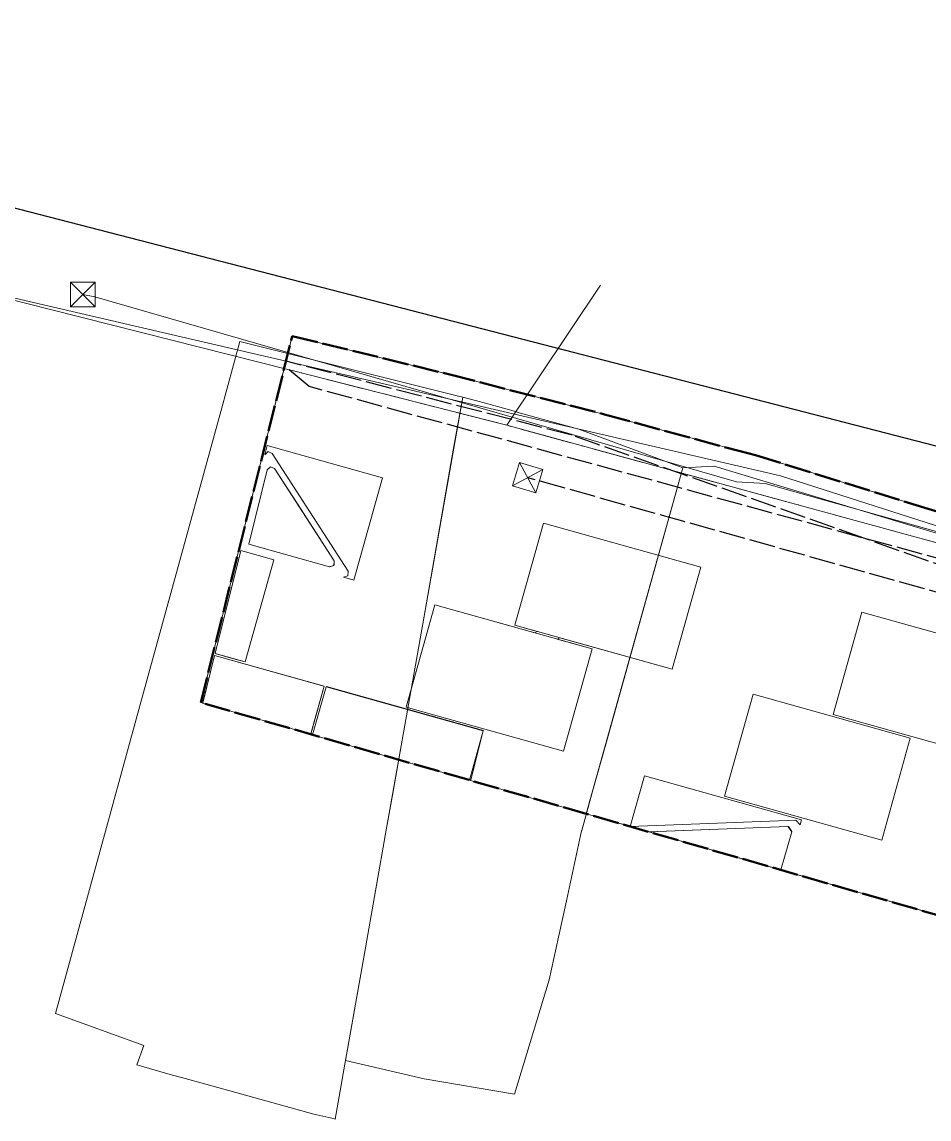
# Model space of a CAD drawing. Header units: metres. Extents: x 105014 to 106600, y 111320 to 118425.
# Drawn here: x 105997.5 to 106041.9, y 115687.2 to 115740.9 of the extents above; entities that cross this region are included whole.
import ezdxf

# ---------------------------------------------------------------- set-up
doc = ezdxf.new("R2010")
doc.units = ezdxf.units.M
doc.linetypes.add('DASHDOT', pattern=[3.556, 2.54, -0.508, 0, -0.508])
doc.linetypes.add('DASHED', pattern=[1.524, 1.27, -0.254])
for name, color, linetype, lineweight in [('00-BASE-LIMITE', 7, 'DASHED', 50), ('00-BASE-UE', 42, 'DASHED', 25), ('20-EP-ZONA-DURA', 253, 'CONTINUOUS', 13), ('20-EP-ZONA-VERDE', 84, 'CONTINUOUS', 13), ('30-RED-ENEL-NODOS', 11, 'CONTINUOUS', 13), ('30-RED-ENEL-PROY', 1, 'DASHED', 25), ('30-RED-ETB-CAMARA', 151, 'CONTINUOUS', 13), ('30-RED-ETB-EXIST', 145, 'CONTINUOUS', 13), ('30-RED-VANTI-EXIST', 52, 'CONTINUOUS', 13), ('30-RED-VANTI-PROY', 2, 'DASHED', 25), ('30-RED-VANTI-RETIRO', 8, 'DASHDOT', 13), ('35-RH-ACUE-MENOR-EXIST', 151, 'CONTINUOUS', 13), ('35-RH-ACUE-MENOR-PROY', 5, 'DASHED', 25), ('35-RH-PLUV-COLECTOR', 96, 'CONTINUOUS', 30), ('60-PREDIAL-LOTE', 42, 'CONTINUOUS', 13)]:
    doc.layers.add(name, color=color, linetype=linetype, lineweight=lineweight)

# ---------------------------------------------------------------- blocks, each defined once
blk = doc.blocks.new('CAM_ETB_GEN')
for p, q in [((-0.6, -0.6), (0.6, 0.6)), ((-0.6, 0.6), (0.6, -0.6))]:
    blk.add_line(p, q)
blk.add_lwpolyline([(-0.6, -0.6), (0.6, -0.6), (0.6, 0.6), (-0.6, 0.6)], close=True)
blk = doc.blocks.new('CAJA_ENEL')
for p, q in [((-0.6, -0.6), (0.6, 0.6)), ((-0.6, 0.6), (0.6, -0.6))]:
    blk.add_line(p, q)
blk.add_lwpolyline([(-0.6, -0.6), (0.6, -0.6), (0.6, 0.6), (-0.6, 0.6)], close=True)

msp = doc.modelspace()

# ---------------------------------------------------------------- linework, layer by layer
at = {"layer": '00-BASE-LIMITE'}
msp.add_lwpolyline([(106054.5307, 115693.6321), (106006.2405, 115707.5657), (106010.7261, 115725.5245), (106018.4411, 115723.6401), (106026.0373, 115721.6871), (106032.6713, 115719.8785), (106033.4359, 115719.6831), (106041.8873, 115717.0559), (106043.1223, 115716.6957)], dxfattribs=at)
at = {"layer": '00-BASE-UE'}
msp.add_lwpolyline([(106054.5307, 115693.6321), (106006.2405, 115707.5657), (106010.7261, 115725.5245), (106018.4411, 115723.6401), (106026.0373, 115721.6871), (106032.6713, 115719.8785), (106033.4359, 115719.6831), (106041.8873, 115717.0559), (106043.1223, 115716.6957)], dxfattribs=at)
at = {"layer": '20-EP-ZONA-DURA'}
msp.add_lwpolyline([(106042.8557, 115697.0008), (106034.6743, 115699.3614), (106035.2135, 115701.2299), (106035.2161, 115701.2419), (106035.0429, 115701.4825), (106035.0133, 115701.4832), (106028.2185, 115701.2269), (106028.2101, 115701.2266), (106027.2902, 115701.492), (106027.2902, 115701.492), (106035.4133, 115701.7991), (106035.619, 115701.568), (106035.6875, 115701.8095), (106027.9841, 115703.9683), (106027.2902, 115701.492), (106019.4115, 115703.7653), (106019.4204, 115703.7972), (106019.4757, 115703.7813), (106020.0883, 115706.1809), (106020.0911, 115706.1903), (106012.4027, 115708.3489), (106012.399, 115708.3356), (106012.3851, 115708.3395), (106011.7247, 115705.9833), (106011.6287, 115706.011), (106011.6351, 115706.0336), (106011.6399, 115706.0323), (106011.7849, 115706.5681), (106012.2889, 115708.3667), (106012.273, 115708.3724), (106011.687, 115708.5353), (106006.9193, 115709.8713), (106006.5663, 115708.4581), (106006.3298, 115707.5399), (106006.2405, 115707.5657), (106010.7261, 115725.5245), (106018.4411, 115723.6401), (106026.0373, 115721.6871), (106032.6713, 115719.8785), (106033.4359, 115719.6831), (106041.8873, 115717.0559), (106043.1223, 115716.6957)], dxfattribs=at)
for points in [[(106009.7395, 115719.7719), (106013.4595, 115714.0099), (106013.4526, 115713.7829), (106013.238, 115713.7087), (106013.7459, 115713.5663), (106015.1491, 115718.5735), (106009.4891, 115720.1595), (106009.3774, 115719.7123), (106009.539, 115719.8607), (106009.7395, 115719.7719)], [(106012.57, 115714.2085), (106012.7746, 115714.291), (106012.7782, 115714.5121), (106010.9793, 115717.2983), (106009.8627, 115719.0277), (106009.8528, 115719.0408), (106009.6583, 115719.1156), (106009.5032, 115718.9755), (106009.5007, 115718.9677), (106008.5911, 115715.3262), (106008.5903, 115715.3227), (106012.5561, 115714.2113), (106012.57, 115714.2085)], [(106024.0151, 115705.1843), (106025.4183, 115710.1915), (106023.7065, 115710.6712), (106023.8417, 115710.7372), (106029.3451, 115709.1949), (106030.7481, 115714.2021), (106023.0449, 115716.3607), (106021.6417, 115711.3537), (106022.726, 115711.0498), (106022.6184, 115710.9761), (106017.7151, 115712.3501), (106016.3119, 115707.3431), (106024.0151, 115705.1843)], [(106008.4161, 115709.5557), (106009.8193, 115714.5629), (106008.2043, 115715.0155), (106007.4213, 115711.8806), (106006.9411, 115709.9657), (106007.6231, 115709.778), (106008.4161, 115709.5557)], [(106038.6439, 115711.9893), (106037.2409, 115706.9823), (106044.9441, 115704.8235), (106046.3473, 115709.8307), (106038.6439, 115711.9893)], [(106031.9109, 115702.9717), (106039.6141, 115700.8129), (106041.0173, 115705.8201), (106033.3141, 115707.9787), (106031.9109, 115702.9717)]]:
    msp.add_lwpolyline(points, close=True, dxfattribs=at)
at = {"layer": '20-EP-ZONA-VERDE'}
for points in [[(106015.1491, 115718.5735), (106013.7459, 115713.5663), (106013.238, 115713.7087), (106013.4525, 115713.7828), (106013.4595, 115714.0099), (106009.7395, 115719.7719), (106009.5391, 115719.8608), (106009.3774, 115719.7123), (106009.4891, 115720.1595), (106015.1491, 115718.5735)], [(106009.8627, 115719.0277), (106012.7781, 115714.5123), (106012.7709, 115714.2851), (106012.5561, 115714.2113), (106008.5903, 115715.3227), (106009.5007, 115718.9677), (106009.662, 115719.1165), (106009.8627, 115719.0277)], [(106030.7481, 115714.2021), (106029.3451, 115709.1949), (106021.6417, 115711.3537), (106023.0449, 115716.3607), (106030.7481, 115714.2021)], [(106009.8193, 115714.5629), (106008.4161, 115709.5557), (106006.9437, 115709.9683), (106008.2043, 115715.0155), (106009.8193, 115714.5629)], [(106025.4183, 115710.1915), (106024.0151, 115705.1843), (106016.3119, 115707.3431), (106017.7151, 115712.3501), (106025.4183, 115710.1915)], [(106046.3473, 115709.8307), (106044.9441, 115704.8235), (106037.2409, 115706.9823), (106038.6439, 115711.9893), (106046.3473, 115709.8307)], [(106012.2889, 115708.3667), (106011.6287, 115706.0109), (106006.3365, 115707.5379), (106006.9193, 115709.8713), (106012.2889, 115708.3667)], [(106020.0883, 115706.1809), (106019.4115, 115703.7653), (106011.7247, 115705.9833), (106012.3851, 115708.3395), (106020.0883, 115706.1809)], [(106041.0173, 115705.8201), (106039.6141, 115700.8129), (106031.9109, 115702.9717), (106033.3141, 115707.9787), (106041.0173, 115705.8201)], [(106035.6875, 115701.8095), (106035.619, 115701.568), (106035.4133, 115701.7991), (106027.2903, 115701.4921), (106027.9841, 115703.9683), (106035.6875, 115701.8095)], [(106035.2135, 115701.2299), (106034.6743, 115699.3615), (106028.2101, 115701.2267), (106035.0133, 115701.4839), (106035.2135, 115701.2299)]]:
    msp.add_lwpolyline(points, close=True, dxfattribs=at)
at = {"layer": '30-RED-ENEL-PROY'}
msp.add_lwpolyline([(106057.8591, 115708.6167), (106022.2643, 115718.5821)], dxfattribs=at)
at = {"layer": '30-RED-ETB-EXIST'}
msp.add_lwpolyline([(106000.458, 115727.561), (106001.046, 115727.441), (106032.494, 115718.377), (106033.901, 115718.297), (106056.399, 115711.996), (106057.085, 115711.818), (106057.062, 115711.728)], dxfattribs=at)
at = {"layer": '30-RED-VANTI-EXIST'}
for points in [[(106010.5769, 115723.8748), (105993.1743, 115728.2673)], [(106021.2355, 115721.1551), (106025.8279, 115728.0153)], [(106010.6623, 115723.8533), (106010.5769, 115723.8748)], [(106021.2355, 115721.1551), (106010.6623, 115723.8533)], [(106060.7885, 115710.3364), (106038.4925, 115716.4435), (106021.2355, 115721.1551)]]:
    msp.add_lwpolyline(points, dxfattribs=at)
at = {"layer": '30-RED-VANTI-PROY'}
msp.add_lwpolyline([(106060.7021, 115709.6179), (106011.5517, 115723.0515), (106010.5769, 115723.8748)], dxfattribs=at)
at = {"layer": '30-RED-VANTI-RETIRO'}
for points in [[(106021.2355, 115721.1551), (106010.6623, 115723.8533)], [(106060.7885, 115710.3364), (106038.4925, 115716.4435), (106021.2355, 115721.1551)]]:
    msp.add_lwpolyline(points, dxfattribs=at)
at = {"layer": '35-RH-ACUE-MENOR-EXIST'}
for points in [[(105991.98, 115728.57), (106004.58, 115725.65), (106034.66, 115718.67)], [(106034.66, 115718.67), (106056.08, 115711.82)]]:
    msp.add_lwpolyline(points, dxfattribs=at)
at = {"layer": '35-RH-ACUE-MENOR-PROY'}
msp.add_lwpolyline([(106061.003, 115709.5891), (106059.5372, 115709.6555), (106055.0646, 115709.858), (106050.5311, 115711.4564), (106038.742, 115715.618), (106024.4368, 115720.6662), (106010.419, 115724.2951)], dxfattribs=at)
at = {"layer": '35-RH-PLUV-COLECTOR'}
msp.add_lwpolyline([(106053.1672, 115717.3161), (105961.7495, 115740.9194)], dxfattribs=at)
at = {"layer": '60-PREDIAL-LOTE'}
for points in [[(106013.172, 115689.0849), (106012.8321, 115687.153), (106012.662, 115687.1928), (106011.7813, 115687.3988), (106006.4933, 115688.8597), (106005.3004, 115689.1893), (106004.8577, 115689.3115), (106003.1149, 115689.8127), (106003.4488, 115690.7553), (105999.1198, 115692.3254), (106001.5706, 115701.2539), (106003.078, 115706.7447), (106007.2197, 115721.8241), (106008.1632, 115725.2577), (106018.8759, 115722.5816), (106019.0792, 115722.5308), (106017.1187, 115711.427), (106016.1102, 115705.7184), (106015.6348, 115703.0277), (106015.3488, 115701.4086), (106014.264, 115695.2674), (106013.1761, 115689.1083), (106013.172, 115689.0849)], [(106023.3169, 115693.9831), (106021.6229, 115688.3718), (106017.191, 115689.1296), (106013.3381, 115690.0254), (106014.264, 115695.2674), (106015.3488, 115701.4086), (106016.1102, 115705.7184), (106017.1187, 115711.427), (106018.6193, 115719.9261), (106019.0792, 115722.5308), (106019.3899, 115722.4532), (106019.699, 115722.3687), (106020.316, 115722.1969), (106021.5501, 115721.8532), (106021.8492, 115721.7699), (106024.764, 115720.9582), (106027.3226, 115720.0082), (106029.866, 115719.0639), (106027.348, 115710.0378), (106026.089, 115705.5247), (106025.4595, 115703.2681), (106024.9109, 115701.3018), (106024.9057, 115701.2831), (106024.1587, 115697.851), (106023.7696, 115696.0632), (106023.3169, 115693.9831)], [(106058.2807, 115711.0021), (106056.551, 115693.0492), (106054.5307, 115693.6321), (106040.8468, 115697.5804), (106032.992, 115699.8468), (106029.0646, 115700.98), (106026.0084, 115701.8619), (106025.1351, 115702.1055), (106029.866, 115719.0639), (106031.4076, 115719.1566), (106046.5824, 115714.5828), (106058.2807, 115711.0021)]]:
    msp.add_lwpolyline(points, close=True, dxfattribs=at)

# ---------------------------------------------------------------- block references
at = {"layer": '30-RED-ENEL-NODOS', "rotation": 73.3}
msp.add_blockref('CAJA_ENEL', (106022.2642, 115718.582), dxfattribs=at)
at = {"layer": '30-RED-ETB-CAMARA'}
msp.add_blockref('CAM_ETB_GEN', (106000.458, 115727.561), dxfattribs=at)

doc.saveas('drawing.dxf')
